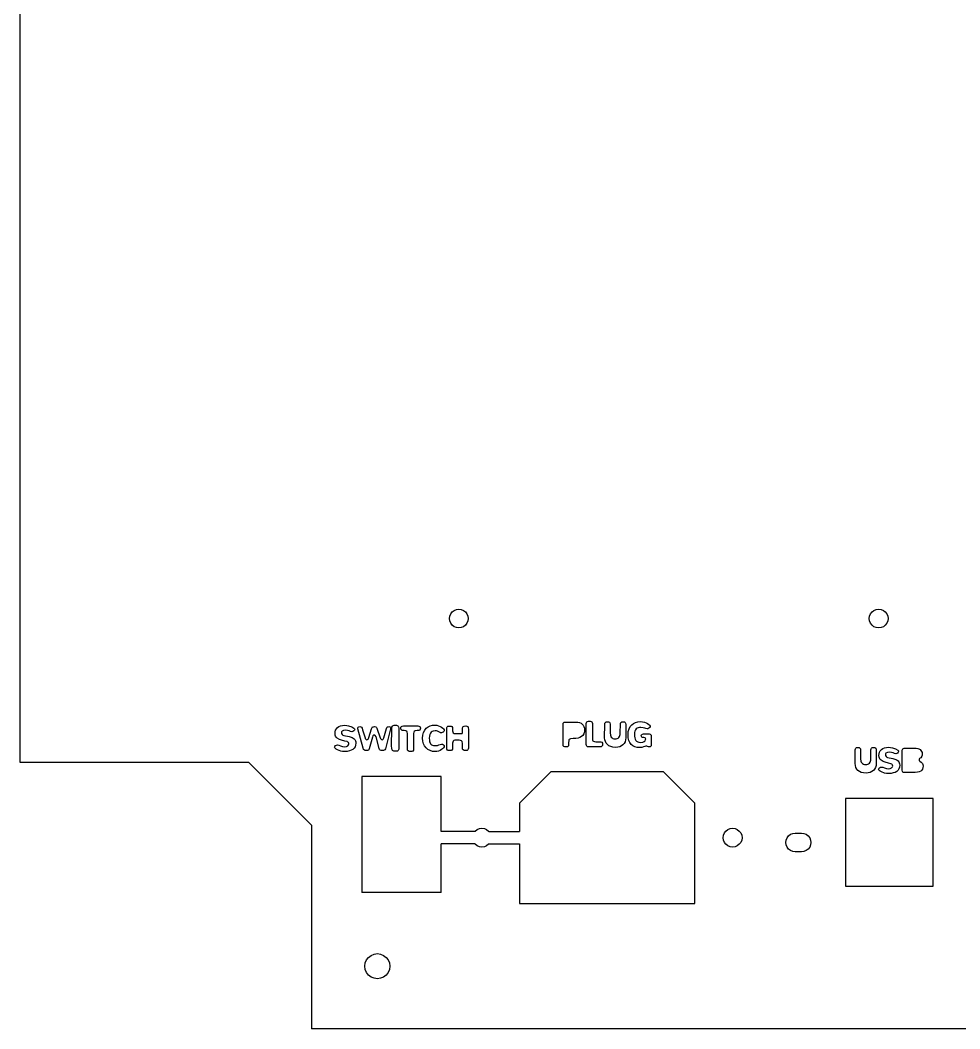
# Model space of a CAD drawing. Header units: metres. Extents: x -207 to 147, y 1162 to 1484.
# Drawn here: x -207.2 to -57.3, y 1162.2 to 1323.2 of the extents above; entities that cross this region are included whole.
import ezdxf

# ---------------------------------------------------------------- set-up
doc = ezdxf.new("R2010")
doc.units = ezdxf.units.M

msp = doc.modelspace()

# ---------------------------------------------------------------- linework, layer by layer
at = {"layer": 'GROUP0'}
for p, q in [((-207.23, 1204.72, 0), (-207.23, 1443.22, 0)), ((-138.68, 1228.1, 0), (-138.53, 1228.46, 0)), ((-138.53, 1228.46, 0), (-138.29, 1228.77, 0)), ((-138.29, 1228.77, 0), (-137.98, 1229.01, 0)), ((-137.98, 1229.01, 0), (-137.62, 1229.16, 0)), ((-137.62, 1229.16, 0), (-137.23, 1229.21, 0)), ((-137.23, 1229.21, 0), (-136.84, 1229.16, 0)), ((-136.84, 1229.16, 0), (-136.48, 1229.01, 0)), ((-136.48, 1229.01, 0), (-136.17, 1228.77, 0)), ((-136.17, 1228.77, 0), (-135.93, 1228.46, 0)), ((-135.93, 1228.46, 0), (-135.78, 1228.1, 0)), ((-71.68, 1228.1, 0), (-71.53, 1228.46, 0)), ((-71.53, 1228.46, 0), (-71.29, 1228.77, 0)), ((-71.29, 1228.77, 0), (-70.98, 1229.01, 0)), ((-70.98, 1229.01, 0), (-70.62, 1229.16, 0)), ((-70.62, 1229.16, 0), (-70.23, 1229.21, 0)), ((-70.23, 1229.21, 0), (-69.84, 1229.16, 0)), ((-69.84, 1229.16, 0), (-69.48, 1229.01, 0)), ((-69.48, 1229.01, 0), (-69.17, 1228.77, 0)), ((-69.17, 1228.77, 0), (-68.93, 1228.46, 0)), ((-68.93, 1228.46, 0), (-68.78, 1228.1, 0)), ((-138.73, 1227.71, 0), (-138.68, 1228.1, 0)), ((-138.68, 1227.32, 0), (-138.73, 1227.71, 0)), ((-138.53, 1226.96, 0), (-138.68, 1227.32, 0)), ((-138.29, 1226.65, 0), (-138.53, 1226.96, 0)), ((-135.93, 1226.96, 0), (-136.17, 1226.65, 0)), ((-135.78, 1227.32, 0), (-135.93, 1226.96, 0)), ((-135.78, 1228.1, 0), (-135.73, 1227.71, 0)), ((-135.73, 1227.71, 0), (-135.78, 1227.32, 0)), ((-71.73, 1227.71, 0), (-71.68, 1228.1, 0)), ((-71.68, 1227.32, 0), (-71.73, 1227.71, 0)), ((-71.53, 1226.96, 0), (-71.68, 1227.32, 0)), ((-71.29, 1226.65, 0), (-71.53, 1226.96, 0)), ((-68.93, 1226.96, 0), (-69.17, 1226.65, 0)), ((-68.78, 1227.32, 0), (-68.93, 1226.96, 0)), ((-68.78, 1228.1, 0), (-68.73, 1227.71, 0)), ((-68.73, 1227.71, 0), (-68.78, 1227.32, 0)), ((-137.98, 1226.41, 0), (-138.29, 1226.65, 0)), ((-137.62, 1226.26, 0), (-137.98, 1226.41, 0)), ((-137.23, 1226.21, 0), (-137.62, 1226.26, 0)), ((-136.84, 1226.26, 0), (-137.23, 1226.21, 0)), ((-136.48, 1226.41, 0), (-136.84, 1226.26, 0)), ((-136.17, 1226.65, 0), (-136.48, 1226.41, 0)), ((-70.98, 1226.41, 0), (-71.29, 1226.65, 0)), ((-70.62, 1226.26, 0), (-70.98, 1226.41, 0)), ((-70.23, 1226.21, 0), (-70.62, 1226.26, 0)), ((-69.84, 1226.26, 0), (-70.23, 1226.21, 0)), ((-69.48, 1226.41, 0), (-69.84, 1226.26, 0)), ((-69.17, 1226.65, 0), (-69.48, 1226.41, 0)), ((-120.58, 1210.87, 0), (-120.56, 1211.01, 0)), ((-120.58, 1207.56, 0), (-120.58, 1210.87, 0)), ((-120.56, 1211.01, 0), (-120.5, 1211.11, 0)), ((-120.5, 1211.11, 0), (-120.41, 1211.16, 0)), ((-120.41, 1211.16, 0), (-120.29, 1211.18, 0)), ((-120.29, 1211.18, 0), (-118.52, 1211.18, 0)), ((-118.52, 1211.18, 0), (-118.23, 1211.16, 0)), ((-118.23, 1211.16, 0), (-117.96, 1211.1, 0)), ((-117.96, 1211.1, 0), (-117.73, 1210.99, 0)), ((-117.73, 1210.99, 0), (-117.54, 1210.85, 0)), ((-117.54, 1210.85, 0), (-117.38, 1210.68, 0)), ((-116.89, 1210.96, 0), (-116.87, 1211.09, 0)), ((-116.89, 1207.63, 0), (-116.89, 1210.96, 0)), ((-116.87, 1211.09, 0), (-116.8, 1211.21, 0)), ((-116.8, 1211.21, 0), (-116.69, 1211.29, 0)), ((-116.69, 1211.29, 0), (-116.56, 1211.31, 0)), ((-116.56, 1211.31, 0), (-116.27, 1211.31, 0)), ((-116.27, 1211.31, 0), (-116.13, 1211.29, 0)), ((-116.13, 1211.29, 0), (-116.01, 1211.22, 0)), ((-116.01, 1211.22, 0), (-115.94, 1211.11, 0)), ((-115.94, 1211.11, 0), (-115.92, 1210.96, 0)), ((-115.92, 1210.96, 0), (-115.92, 1208.59, 0)), ((-113.96, 1208.69, 0), (-113.95, 1210.86, 0)), ((-113.95, 1210.86, 0), (-113.92, 1211.03, 0)), ((-113.92, 1211.03, 0), (-113.85, 1211.14, 0)), ((-113.85, 1211.14, 0), (-113.73, 1211.21, 0)), ((-113.73, 1211.21, 0), (-113.53, 1211.24, 0)), ((-113.53, 1211.24, 0), (-113.34, 1211.22, 0)), ((-113.34, 1211.22, 0), (-113.2, 1211.16, 0)), ((-113.2, 1211.16, 0), (-113.12, 1211.04, 0)), ((-113.12, 1211.04, 0), (-113.09, 1210.86, 0)), ((-113.09, 1210.86, 0), (-113.1, 1209.44, 0)), ((-111.46, 1209.44, 0), (-111.45, 1210.86, 0)), ((-111.45, 1210.86, 0), (-111.43, 1211.03, 0)), ((-111.43, 1211.03, 0), (-111.36, 1211.14, 0)), ((-111.36, 1211.14, 0), (-111.23, 1211.21, 0)), ((-111.23, 1211.21, 0), (-111.01, 1211.24, 0)), ((-111.01, 1211.24, 0), (-110.81, 1211.21, 0)), ((-110.81, 1211.21, 0), (-110.68, 1211.13, 0)), ((-110.68, 1211.13, 0), (-110.62, 1210.99, 0)), ((-110.62, 1210.99, 0), (-110.59, 1210.77, 0)), ((-110.59, 1210.77, 0), (-110.59, 1208.67, 0)), ((-109.89, 1210.46, 0), (-109.64, 1210.75, 0)), ((-109.64, 1210.75, 0), (-109.35, 1210.97, 0)), ((-109.35, 1210.97, 0), (-109.03, 1211.13, 0)), ((-109.03, 1211.13, 0), (-108.68, 1211.22, 0)), ((-108.68, 1211.22, 0), (-108.31, 1211.25, 0)), ((-108.31, 1211.25, 0), (-107.94, 1211.22, 0)), ((-107.94, 1211.22, 0), (-107.61, 1211.15, 0)), ((-107.61, 1211.15, 0), (-107.33, 1211.05, 0)), ((-107.33, 1211.05, 0), (-107.1, 1210.93, 0)), ((-107.1, 1210.93, 0), (-106.92, 1210.8, 0)), ((-106.92, 1210.8, 0), (-106.79, 1210.67, 0)), ((-156.99, 1209.36, 0), (-156.97, 1209.64, 0)), ((-156.97, 1209.12, 0), (-156.99, 1209.36, 0)), ((-156.97, 1209.64, 0), (-156.89, 1209.89, 0)), ((-156.89, 1208.91, 0), (-156.97, 1209.12, 0)), ((-156.89, 1209.89, 0), (-156.76, 1210.12, 0)), ((-156.76, 1210.12, 0), (-156.59, 1210.31, 0)), ((-156.59, 1210.31, 0), (-156.37, 1210.46, 0)), ((-156.37, 1210.46, 0), (-156.09, 1210.57, 0)), ((-156.09, 1210.57, 0), (-155.77, 1210.65, 0)), ((-155.93, 1209.62, 0), (-155.96, 1209.49, 0)), ((-155.96, 1209.49, 0), (-155.93, 1209.35, 0)), ((-155.86, 1209.71, 0), (-155.93, 1209.62, 0)), ((-155.93, 1209.35, 0), (-155.86, 1209.22, 0)), ((-155.65, 1209.83, 0), (-155.86, 1209.71, 0)), ((-155.86, 1209.22, 0), (-155.74, 1209.11, 0)), ((-155.77, 1210.65, 0), (-155.41, 1210.67, 0)), ((-155.74, 1209.11, 0), (-155.6, 1209.05, 0)), ((-155.35, 1209.89, 0), (-155.65, 1209.83, 0)), ((-155.41, 1210.67, 0), (-155.12, 1210.65, 0)), ((-154.98, 1209.85, 0), (-155.35, 1209.89, 0)), ((-155.12, 1210.65, 0), (-154.83, 1210.6, 0)), ((-154.72, 1209.77, 0), (-154.98, 1209.85, 0)), ((-154.83, 1210.6, 0), (-154.33, 1210.44, 0)), ((-154.51, 1209.68, 0), (-154.72, 1209.77, 0)), ((-154.31, 1209.64, 0), (-154.51, 1209.68, 0)), ((-154.33, 1210.44, 0), (-153.98, 1210.22, 0)), ((-154.16, 1209.67, 0), (-154.31, 1209.64, 0)), ((-154.01, 1209.76, 0), (-154.16, 1209.67, 0)), ((-153.89, 1209.88, 0), (-154.01, 1209.76, 0)), ((-153.98, 1210.22, 0), (-153.88, 1210.11, 0)), ((-153.85, 1210, 0), (-153.89, 1209.88, 0)), ((-153.88, 1210.11, 0), (-153.85, 1210, 0)), ((-153.34, 1210.28, 0), (-153.3, 1210.38, 0)), ((-153.33, 1210.13, 0), (-153.34, 1210.28, 0)), ((-152.51, 1207, 0), (-153.33, 1210.13, 0)), ((-153.3, 1210.38, 0), (-153.2, 1210.44, 0)), ((-153.2, 1210.44, 0), (-153.05, 1210.46, 0)), ((-153.05, 1210.46, 0), (-152.86, 1210.44, 0)), ((-152.86, 1210.44, 0), (-152.74, 1210.37, 0)), ((-152.74, 1210.37, 0), (-152.66, 1210.21, 0)), ((-152.66, 1210.21, 0), (-152.59, 1209.94, 0)), ((-152.59, 1209.94, 0), (-152.2, 1208.69, 0)), ((-151.6, 1208.74, 0), (-151.16, 1210.12, 0)), ((-151.16, 1210.12, 0), (-151.08, 1210.31, 0)), ((-151.08, 1210.31, 0), (-150.99, 1210.41, 0)), ((-150.99, 1210.41, 0), (-150.86, 1210.45, 0)), ((-150.79, 1209.12, 0), (-150.87, 1209.08, 0)), ((-150.86, 1210.45, 0), (-150.71, 1210.46, 0)), ((-150.74, 1209.12, 0), (-150.79, 1209.12, 0)), ((-150.64, 1209.1, 0), (-150.74, 1209.12, 0)), ((-150.71, 1210.46, 0), (-150.46, 1210.42, 0)), ((-150.46, 1210.42, 0), (-150.37, 1210.34, 0)), ((-150.37, 1210.34, 0), (-150.3, 1210.2, 0)), ((-150.3, 1210.2, 0), (-149.76, 1208.66, 0)), ((-149.19, 1208.69, 0), (-148.79, 1210.15, 0)), ((-148.12, 1210.08, 0), (-148.95, 1206.92, 0)), ((-148.79, 1210.15, 0), (-148.73, 1210.31, 0)), ((-148.73, 1210.31, 0), (-148.64, 1210.4, 0)), ((-148.64, 1210.4, 0), (-148.53, 1210.44, 0)), ((-148.53, 1210.44, 0), (-148.38, 1210.46, 0)), ((-148.38, 1210.46, 0), (-148.23, 1210.44, 0)), ((-148.23, 1210.44, 0), (-148.13, 1210.37, 0)), ((-148.13, 1210.37, 0), (-148.1, 1210.26, 0)), ((-148.1, 1210.26, 0), (-148.12, 1210.08, 0)), ((-147.95, 1207.36, 0), (-147.94, 1210.16, 0)), ((-147.94, 1210.16, 0), (-147.91, 1210.37, 0)), ((-147.91, 1210.37, 0), (-147.82, 1210.53, 0)), ((-147.82, 1210.53, 0), (-147.69, 1210.63, 0)), ((-147.69, 1210.63, 0), (-147.53, 1210.67, 0)), ((-147.53, 1210.67, 0), (-147.17, 1210.67, 0)), ((-147.17, 1210.67, 0), (-147.05, 1210.65, 0)), ((-147.05, 1210.65, 0), (-146.96, 1210.61, 0)), ((-146.96, 1210.61, 0), (-146.9, 1210.54, 0)), ((-146.9, 1210.54, 0), (-146.86, 1210.45, 0)), ((-146.86, 1210.45, 0), (-146.82, 1210.19, 0)), ((-146.82, 1210.19, 0), (-146.81, 1209.84, 0)), ((-146.81, 1209.84, 0), (-146.81, 1207.14, 0)), ((-146.5, 1210.2, 0), (-146.47, 1210.36, 0)), ((-146.48, 1210.03, 0), (-146.5, 1210.2, 0)), ((-146.4, 1209.92, 0), (-146.48, 1210.03, 0)), ((-146.47, 1210.36, 0), (-146.39, 1210.48, 0)), ((-146.25, 1209.85, 0), (-146.4, 1209.92, 0)), ((-146.39, 1210.48, 0), (-146.26, 1210.55, 0)), ((-146.26, 1210.55, 0), (-146.08, 1210.57, 0)), ((-145.98, 1209.83, 0), (-146.25, 1209.85, 0)), ((-146.08, 1210.57, 0), (-143.8, 1210.57, 0)), ((-145.7, 1209.8, 0), (-145.98, 1209.83, 0)), ((-145.53, 1209.71, 0), (-145.7, 1209.8, 0)), ((-145.45, 1209.57, 0), (-145.53, 1209.71, 0)), ((-145.43, 1209.37, 0), (-145.45, 1209.57, 0)), ((-145.43, 1206.92, 0), (-145.43, 1209.37, 0)), ((-144.42, 1209.55, 0), (-144.44, 1209.36, 0)), ((-144.44, 1209.36, 0), (-144.44, 1206.92, 0)), ((-144.34, 1209.7, 0), (-144.42, 1209.55, 0)), ((-144.18, 1209.8, 0), (-144.34, 1209.7, 0)), ((-143.9, 1209.83, 0), (-144.18, 1209.8, 0)), ((-143.64, 1209.85, 0), (-143.9, 1209.83, 0)), ((-143.8, 1210.57, 0), (-143.61, 1210.55, 0)), ((-143.48, 1209.91, 0), (-143.64, 1209.85, 0)), ((-143.61, 1210.55, 0), (-143.47, 1210.48, 0)), ((-143.39, 1210.03, 0), (-143.48, 1209.91, 0)), ((-143.47, 1210.48, 0), (-143.39, 1210.37, 0)), ((-143.39, 1210.37, 0), (-143.36, 1210.21, 0)), ((-143.36, 1210.21, 0), (-143.39, 1210.03, 0)), ((-142.99, 1209.1, 0), (-142.87, 1209.54, 0)), ((-142.87, 1209.54, 0), (-142.67, 1209.9, 0)), ((-142.67, 1209.9, 0), (-142.42, 1210.2, 0)), ((-142.42, 1210.2, 0), (-142.12, 1210.43, 0)), ((-142.12, 1210.43, 0), (-141.78, 1210.59, 0)), ((-141.87, 1209.2, 0), (-141.93, 1208.93, 0)), ((-141.77, 1209.4, 0), (-141.87, 1209.2, 0)), ((-141.78, 1210.59, 0), (-141.43, 1210.68, 0)), ((-141.66, 1209.56, 0), (-141.77, 1209.4, 0)), ((-141.51, 1209.67, 0), (-141.66, 1209.56, 0)), ((-141.35, 1209.73, 0), (-141.51, 1209.67, 0)), ((-141.43, 1210.68, 0), (-141.07, 1210.71, 0)), ((-141, 1209.78, 0), (-141.35, 1209.73, 0)), ((-141.07, 1210.71, 0), (-140.75, 1210.69, 0)), ((-140.79, 1209.77, 0), (-141, 1209.78, 0)), ((-140.63, 1209.73, 0), (-140.79, 1209.77, 0)), ((-140.75, 1210.69, 0), (-140.46, 1210.61, 0)), ((-140.4, 1209.63, 0), (-140.63, 1209.73, 0)), ((-140.46, 1210.61, 0), (-140.21, 1210.5, 0)), ((-140.23, 1209.52, 0), (-140.4, 1209.63, 0)), ((-140.14, 1209.48, 0), (-140.23, 1209.52, 0)), ((-140.21, 1210.5, 0), (-139.99, 1210.37, 0)), ((-140.02, 1209.47, 0), (-140.14, 1209.48, 0)), ((-139.9, 1209.5, 0), (-140.02, 1209.47, 0)), ((-139.99, 1210.37, 0), (-139.81, 1210.23, 0)), ((-139.74, 1209.57, 0), (-139.9, 1209.5, 0)), ((-139.81, 1210.23, 0), (-139.68, 1210.08, 0)), ((-139.62, 1209.67, 0), (-139.74, 1209.57, 0)), ((-139.68, 1210.08, 0), (-139.59, 1209.93, 0)), ((-139.57, 1209.81, 0), (-139.62, 1209.67, 0)), ((-139.59, 1209.93, 0), (-139.57, 1209.81, 0)), ((-139.15, 1210.16, 0), (-139.14, 1210.33, 0)), ((-139.15, 1207.16, 0), (-139.15, 1210.16, 0)), ((-139.14, 1210.33, 0), (-139.09, 1210.45, 0)), ((-139.09, 1210.45, 0), (-139.01, 1210.53, 0)), ((-139.01, 1210.53, 0), (-138.89, 1210.55, 0)), ((-138.89, 1210.55, 0), (-138.6, 1210.55, 0)), ((-138.6, 1210.55, 0), (-138.46, 1210.53, 0)), ((-138.46, 1210.53, 0), (-138.34, 1210.46, 0)), ((-138.34, 1210.46, 0), (-138.25, 1210.34, 0)), ((-138.25, 1210.34, 0), (-138.22, 1210.17, 0)), ((-138.22, 1210.17, 0), (-138.22, 1209.81, 0)), ((-138.22, 1209.81, 0), (-138.19, 1209.61, 0)), ((-138.19, 1209.61, 0), (-138.12, 1209.47, 0)), ((-138.12, 1209.47, 0), (-137.97, 1209.38, 0)), ((-137.97, 1209.38, 0), (-137.75, 1209.35, 0)), ((-137.75, 1209.35, 0), (-137.16, 1209.35, 0)), ((-137.16, 1209.35, 0), (-136.85, 1209.34, 0)), ((-136.85, 1209.34, 0), (-136.77, 1209.35, 0)), ((-136.77, 1209.35, 0), (-136.71, 1209.38, 0)), ((-136.71, 1209.38, 0), (-136.67, 1209.54, 0)), ((-136.67, 1209.95, 0), (-136.64, 1210.27, 0)), ((-136.67, 1209.54, 0), (-136.67, 1209.95, 0)), ((-136.64, 1210.27, 0), (-136.54, 1210.46, 0)), ((-136.54, 1210.46, 0), (-136.37, 1210.54, 0)), ((-136.37, 1210.54, 0), (-136.12, 1210.57, 0)), ((-136.12, 1210.57, 0), (-135.93, 1210.55, 0)), ((-135.93, 1210.55, 0), (-135.8, 1210.47, 0)), ((-135.8, 1210.47, 0), (-135.73, 1210.31, 0)), ((-135.73, 1210.31, 0), (-135.71, 1210.01, 0)), ((-135.71, 1210.01, 0), (-135.71, 1207.02, 0)), ((-117.29, 1209.31, 0), (-117.44, 1209.06, 0)), ((-117.38, 1210.68, 0), (-117.27, 1210.47, 0)), ((-117.2, 1209.61, 0), (-117.29, 1209.31, 0)), ((-117.27, 1210.47, 0), (-117.19, 1210.23, 0)), ((-117.17, 1209.98, 0), (-117.2, 1209.61, 0)), ((-117.19, 1210.23, 0), (-117.17, 1209.98, 0)), ((-113.1, 1209.44, 0), (-113.05, 1209.07, 0)), ((-111.52, 1209.03, 0), (-111.48, 1209.22, 0)), ((-111.48, 1209.22, 0), (-111.46, 1209.44, 0)), ((-110.23, 1209.17, 0), (-110.19, 1209.68, 0)), ((-110.2, 1208.68, 0), (-110.23, 1209.17, 0)), ((-110.19, 1209.68, 0), (-110.07, 1210.11, 0)), ((-110.07, 1210.11, 0), (-109.89, 1210.46, 0)), ((-109.19, 1209.5, 0), (-109.21, 1209.23, 0)), ((-109.21, 1209.23, 0), (-109.2, 1208.91, 0)), ((-109.14, 1209.74, 0), (-109.19, 1209.5, 0)), ((-109.05, 1209.93, 0), (-109.14, 1209.74, 0)), ((-108.93, 1210.08, 0), (-109.05, 1209.93, 0)), ((-108.79, 1210.19, 0), (-108.93, 1210.08, 0)), ((-108.61, 1210.27, 0), (-108.79, 1210.19, 0)), ((-108.42, 1210.31, 0), (-108.61, 1210.27, 0)), ((-108.21, 1210.33, 0), (-108.42, 1210.31, 0)), ((-107.81, 1210.29, 0), (-108.21, 1210.33, 0)), ((-108.11, 1209, 0), (-108.09, 1209.13, 0)), ((-108.09, 1209.13, 0), (-108.02, 1209.22, 0)), ((-108.02, 1209.22, 0), (-107.9, 1209.27, 0)), ((-107.9, 1209.27, 0), (-107.74, 1209.29, 0)), ((-107.55, 1210.22, 0), (-107.81, 1210.29, 0)), ((-107.74, 1209.29, 0), (-106.86, 1209.29, 0)), ((-107.38, 1210.14, 0), (-107.55, 1210.22, 0)), ((-107.2, 1210.11, 0), (-107.38, 1210.14, 0)), ((-107.06, 1210.13, 0), (-107.2, 1210.11, 0)), ((-106.89, 1210.21, 0), (-107.06, 1210.13, 0)), ((-106.74, 1210.32, 0), (-106.89, 1210.21, 0)), ((-106.86, 1209.29, 0), (-106.72, 1209.27, 0)), ((-106.79, 1210.67, 0), (-106.71, 1210.55, 0)), ((-106.7, 1210.39, 0), (-106.74, 1210.32, 0)), ((-106.72, 1209.27, 0), (-106.62, 1209.2, 0)), ((-106.71, 1210.55, 0), (-106.68, 1210.46, 0)), ((-106.68, 1210.46, 0), (-106.7, 1210.39, 0)), ((-106.62, 1209.2, 0), (-106.56, 1209.08, 0)), ((-156.76, 1208.74, 0), (-156.89, 1208.91, 0)), ((-156.62, 1208.6, 0), (-156.76, 1208.74, 0)), ((-156.74, 1207.5, 0), (-156.58, 1207.53, 0)), ((-156.29, 1208.39, 0), (-156.62, 1208.6, 0)), ((-156.58, 1207.53, 0), (-156.37, 1207.49, 0)), ((-155.98, 1208.27, 0), (-156.29, 1208.39, 0)), ((-155.43, 1208.15, 0), (-155.98, 1208.27, 0)), ((-155.6, 1209.05, 0), (-154.74, 1208.88, 0)), ((-155.06, 1208.06, 0), (-155.43, 1208.15, 0)), ((-154.94, 1207.99, 0), (-155.06, 1208.06, 0)), ((-154.97, 1207.4, 0), (-154.84, 1207.53, 0)), ((-154.85, 1207.91, 0), (-154.94, 1207.99, 0)), ((-154.8, 1207.8, 0), (-154.85, 1207.91, 0)), ((-154.84, 1207.53, 0), (-154.79, 1207.65, 0)), ((-154.79, 1207.65, 0), (-154.8, 1207.8, 0)), ((-154.74, 1208.88, 0), (-154.27, 1208.73, 0)), ((-154.27, 1208.73, 0), (-154.09, 1208.63, 0)), ((-154.09, 1208.63, 0), (-153.94, 1208.51, 0)), ((-153.94, 1208.51, 0), (-153.82, 1208.38, 0)), ((-153.82, 1208.38, 0), (-153.74, 1208.21, 0)), ((-153.7, 1207.51, 0), (-153.79, 1207.25, 0)), ((-153.74, 1208.21, 0), (-153.69, 1208.03, 0)), ((-153.67, 1207.82, 0), (-153.7, 1207.51, 0)), ((-153.69, 1208.03, 0), (-153.67, 1207.82, 0)), ((-152.2, 1208.69, 0), (-152.16, 1208.55, 0)), ((-152.16, 1208.55, 0), (-152.09, 1208.45, 0)), ((-152.09, 1208.45, 0), (-152.02, 1208.39, 0)), ((-152.02, 1208.39, 0), (-151.93, 1208.37, 0)), ((-151.93, 1208.37, 0), (-151.81, 1208.38, 0)), ((-151.81, 1208.38, 0), (-151.72, 1208.43, 0)), ((-151.72, 1208.43, 0), (-151.66, 1208.54, 0)), ((-151.66, 1208.54, 0), (-151.6, 1208.74, 0)), ((-151.03, 1208.8, 0), (-151.53, 1206.91, 0)), ((-150.96, 1208.98, 0), (-151.03, 1208.8, 0)), ((-150.87, 1209.08, 0), (-150.96, 1208.98, 0)), ((-150.56, 1209.04, 0), (-150.64, 1209.1, 0)), ((-150.44, 1208.81, 0), (-150.56, 1209.04, 0)), ((-149.95, 1206.94, 0), (-150.44, 1208.81, 0)), ((-149.76, 1208.66, 0), (-149.72, 1208.54, 0)), ((-149.72, 1208.54, 0), (-149.65, 1208.45, 0)), ((-149.65, 1208.45, 0), (-149.56, 1208.39, 0)), ((-149.56, 1208.39, 0), (-149.47, 1208.37, 0)), ((-149.47, 1208.37, 0), (-149.38, 1208.39, 0)), ((-149.38, 1208.39, 0), (-149.3, 1208.45, 0)), ((-149.3, 1208.45, 0), (-149.23, 1208.55, 0)), ((-149.23, 1208.55, 0), (-149.19, 1208.69, 0)), ((-143.04, 1208.59, 0), (-142.99, 1209.1, 0)), ((-143, 1208.14, 0), (-143.04, 1208.59, 0)), ((-142.89, 1207.73, 0), (-143, 1208.14, 0)), ((-142.71, 1207.37, 0), (-142.89, 1207.73, 0)), ((-141.93, 1208.93, 0), (-141.95, 1208.59, 0)), ((-141.95, 1208.59, 0), (-141.93, 1208.3, 0)), ((-141.93, 1208.3, 0), (-141.89, 1208.05, 0)), ((-141.89, 1208.05, 0), (-141.82, 1207.85, 0)), ((-141.82, 1207.85, 0), (-141.73, 1207.69, 0)), ((-141.73, 1207.69, 0), (-141.6, 1207.57, 0)), ((-141.6, 1207.57, 0), (-141.44, 1207.49, 0)), ((-140.66, 1207.46, 0), (-140.41, 1207.54, 0)), ((-140.41, 1207.54, 0), (-140.21, 1207.63, 0)), ((-140.21, 1207.63, 0), (-140.02, 1207.66, 0)), ((-140.02, 1207.66, 0), (-139.85, 1207.64, 0)), ((-139.85, 1207.64, 0), (-139.7, 1207.57, 0)), ((-139.7, 1207.57, 0), (-139.59, 1207.46, 0)), ((-138.2, 1208, 0), (-138.22, 1207.83, 0)), ((-138.22, 1207.83, 0), (-138.22, 1207.02, 0)), ((-138.14, 1208.15, 0), (-138.2, 1208, 0)), ((-138.04, 1208.24, 0), (-138.14, 1208.15, 0)), ((-137.87, 1208.27, 0), (-138.04, 1208.24, 0)), ((-137.18, 1208.27, 0), (-137.87, 1208.27, 0)), ((-136.98, 1208.26, 0), (-137.18, 1208.27, 0)), ((-136.81, 1208.21, 0), (-136.98, 1208.26, 0)), ((-136.7, 1208.06, 0), (-136.81, 1208.21, 0)), ((-136.66, 1207.79, 0), (-136.7, 1208.06, 0)), ((-136.66, 1207.04, 0), (-136.66, 1207.79, 0)), ((-120.56, 1207.4, 0), (-120.58, 1207.56, 0)), ((-119.71, 1207.51, 0), (-119.73, 1207.41, 0)), ((-119.7, 1208.21, 0), (-119.71, 1207.9, 0)), ((-119.71, 1207.9, 0), (-119.71, 1207.51, 0)), ((-119.67, 1208.33, 0), (-119.7, 1208.21, 0)), ((-119.61, 1208.42, 0), (-119.67, 1208.33, 0)), ((-119.52, 1208.48, 0), (-119.61, 1208.42, 0)), ((-119.39, 1208.53, 0), (-119.52, 1208.48, 0)), ((-118.96, 1208.56, 0), (-119.39, 1208.53, 0)), ((-118.57, 1208.58, 0), (-118.96, 1208.56, 0)), ((-118.21, 1208.63, 0), (-118.57, 1208.58, 0)), ((-117.9, 1208.73, 0), (-118.21, 1208.63, 0)), ((-117.65, 1208.87, 0), (-117.9, 1208.73, 0)), ((-117.44, 1209.06, 0), (-117.65, 1208.87, 0)), ((-116.87, 1207.45, 0), (-116.89, 1207.63, 0)), ((-115.92, 1208.59, 0), (-115.88, 1208.28, 0)), ((-115.88, 1208.28, 0), (-115.83, 1208.19, 0)), ((-115.83, 1208.19, 0), (-115.73, 1208.12, 0)), ((-115.73, 1208.12, 0), (-115.58, 1208.07, 0)), ((-115.58, 1208.07, 0), (-115.39, 1208.05, 0)), ((-115.39, 1208.05, 0), (-114.78, 1208.03, 0)), ((-114.78, 1208.03, 0), (-114.57, 1208.01, 0)), ((-114.57, 1208.01, 0), (-114.41, 1207.96, 0)), ((-114.41, 1207.96, 0), (-114.32, 1207.84, 0)), ((-114.32, 1207.84, 0), (-114.29, 1207.62, 0)), ((-114.29, 1207.62, 0), (-114.31, 1207.44, 0)), ((-113.93, 1208.36, 0), (-113.96, 1208.69, 0)), ((-113.85, 1208.06, 0), (-113.93, 1208.36, 0)), ((-113.71, 1207.8, 0), (-113.85, 1208.06, 0)), ((-113.52, 1207.58, 0), (-113.71, 1207.8, 0)), ((-113.27, 1207.39, 0), (-113.52, 1207.58, 0)), ((-113.05, 1209.07, 0), (-112.99, 1208.91, 0)), ((-112.99, 1208.91, 0), (-112.9, 1208.77, 0)), ((-112.9, 1208.77, 0), (-112.78, 1208.66, 0)), ((-112.78, 1208.66, 0), (-112.65, 1208.57, 0)), ((-112.65, 1208.57, 0), (-112.48, 1208.52, 0)), ((-112.48, 1208.52, 0), (-112.29, 1208.5, 0)), ((-112.29, 1208.5, 0), (-112.12, 1208.51, 0)), ((-112.12, 1208.51, 0), (-111.96, 1208.56, 0)), ((-111.96, 1208.56, 0), (-111.82, 1208.63, 0)), ((-111.82, 1208.63, 0), (-111.69, 1208.74, 0)), ((-111.69, 1208.74, 0), (-111.59, 1208.87, 0)), ((-111.59, 1208.87, 0), (-111.52, 1209.03, 0)), ((-111.05, 1207.56, 0), (-111.28, 1207.38, 0)), ((-110.86, 1207.78, 0), (-111.05, 1207.56, 0)), ((-110.71, 1208.04, 0), (-110.86, 1207.78, 0)), ((-110.62, 1208.34, 0), (-110.71, 1208.04, 0)), ((-110.59, 1208.67, 0), (-110.62, 1208.34, 0)), ((-110.1, 1208.26, 0), (-110.2, 1208.68, 0)), ((-109.94, 1207.9, 0), (-110.1, 1208.26, 0)), ((-109.72, 1207.61, 0), (-109.94, 1207.9, 0)), ((-109.45, 1207.38, 0), (-109.72, 1207.61, 0)), ((-109.2, 1208.91, 0), (-109.16, 1208.65, 0)), ((-109.16, 1208.65, 0), (-109.09, 1208.43, 0)), ((-109.09, 1208.43, 0), (-108.99, 1208.25, 0)), ((-108.99, 1208.25, 0), (-108.86, 1208.12, 0)), ((-108.86, 1208.12, 0), (-108.69, 1208.02, 0)), ((-108.69, 1208.02, 0), (-108.48, 1207.97, 0)), ((-108.48, 1207.97, 0), (-108.23, 1207.95, 0)), ((-108.23, 1207.95, 0), (-107.89, 1207.97, 0)), ((-108.09, 1208.88, 0), (-108.11, 1209, 0)), ((-108.03, 1208.79, 0), (-108.09, 1208.88, 0)), ((-107.91, 1208.74, 0), (-108.03, 1208.79, 0)), ((-107.71, 1208.7, 0), (-107.91, 1208.74, 0)), ((-107.89, 1207.97, 0), (-107.63, 1208.06, 0)), ((-107.51, 1208.66, 0), (-107.71, 1208.7, 0)), ((-107.63, 1208.06, 0), (-107.47, 1208.19, 0)), ((-107.43, 1208.58, 0), (-107.51, 1208.66, 0)), ((-107.47, 1208.19, 0), (-107.42, 1208.39, 0)), ((-107.41, 1208.48, 0), (-107.43, 1208.58, 0)), ((-107.42, 1208.39, 0), (-107.41, 1208.48, 0)), ((-106.56, 1209.08, 0), (-106.54, 1208.92, 0)), ((-106.54, 1207.52, 0), (-106.56, 1207.39, 0)), ((-106.54, 1208.92, 0), (-106.54, 1207.52, 0)), ((-157.05, 1207.18, 0), (-157.01, 1207.3, 0)), ((-157.02, 1207.08, 0), (-157.05, 1207.18, 0)), ((-156.93, 1206.97, 0), (-157.02, 1207.08, 0)), ((-157.01, 1207.3, 0), (-156.89, 1207.42, 0)), ((-156.78, 1206.85, 0), (-156.93, 1206.97, 0)), ((-156.89, 1207.42, 0), (-156.74, 1207.5, 0)), ((-156.58, 1206.74, 0), (-156.78, 1206.85, 0)), ((-156.08, 1206.56, 0), (-156.58, 1206.74, 0)), ((-156.37, 1207.49, 0), (-156.11, 1207.39, 0)), ((-156.11, 1207.39, 0), (-155.8, 1207.3, 0)), ((-155.78, 1206.5, 0), (-156.08, 1206.56, 0)), ((-155.8, 1207.3, 0), (-155.45, 1207.25, 0)), ((-155.46, 1206.49, 0), (-155.78, 1206.5, 0)), ((-155.06, 1206.51, 0), (-155.46, 1206.49, 0)), ((-155.45, 1207.25, 0), (-155.18, 1207.3, 0)), ((-155.18, 1207.3, 0), (-154.97, 1207.4, 0)), ((-154.7, 1206.57, 0), (-155.06, 1206.51, 0)), ((-154.4, 1206.68, 0), (-154.7, 1206.57, 0)), ((-154.14, 1206.83, 0), (-154.4, 1206.68, 0)), ((-153.94, 1207.02, 0), (-154.14, 1206.83, 0)), ((-153.79, 1207.25, 0), (-153.94, 1207.02, 0)), ((-152.42, 1206.79, 0), (-152.51, 1207, 0)), ((-152.31, 1206.68, 0), (-152.42, 1206.79, 0)), ((-152.17, 1206.63, 0), (-152.31, 1206.68, 0)), ((-152, 1206.63, 0), (-152.17, 1206.63, 0)), ((-151.81, 1206.64, 0), (-152, 1206.63, 0)), ((-151.67, 1206.68, 0), (-151.81, 1206.64, 0)), ((-151.59, 1206.77, 0), (-151.67, 1206.68, 0)), ((-151.53, 1206.91, 0), (-151.59, 1206.77, 0)), ((-149.88, 1206.78, 0), (-149.95, 1206.94, 0)), ((-149.79, 1206.69, 0), (-149.88, 1206.78, 0)), ((-149.65, 1206.64, 0), (-149.79, 1206.69, 0)), ((-149.45, 1206.63, 0), (-149.65, 1206.64, 0)), ((-149.27, 1206.64, 0), (-149.45, 1206.63, 0)), ((-149.13, 1206.68, 0), (-149.27, 1206.64, 0)), ((-149.02, 1206.76, 0), (-149.13, 1206.68, 0)), ((-148.95, 1206.92, 0), (-149.02, 1206.76, 0)), ((-147.93, 1207, 0), (-147.95, 1207.36, 0)), ((-147.86, 1206.74, 0), (-147.93, 1207, 0)), ((-147.8, 1206.65, 0), (-147.86, 1206.74, 0)), ((-147.72, 1206.58, 0), (-147.8, 1206.65, 0)), ((-147.61, 1206.54, 0), (-147.72, 1206.58, 0)), ((-147.47, 1206.53, 0), (-147.61, 1206.54, 0)), ((-147.2, 1206.53, 0), (-147.47, 1206.53, 0)), ((-147, 1206.56, 0), (-147.2, 1206.53, 0)), ((-146.89, 1206.67, 0), (-147, 1206.56, 0)), ((-146.83, 1206.86, 0), (-146.89, 1206.67, 0)), ((-146.81, 1207.14, 0), (-146.83, 1206.86, 0)), ((-145.4, 1206.71, 0), (-145.43, 1206.92, 0)), ((-145.3, 1206.57, 0), (-145.4, 1206.71, 0)), ((-145.15, 1206.5, 0), (-145.3, 1206.57, 0)), ((-144.94, 1206.48, 0), (-145.15, 1206.5, 0)), ((-144.72, 1206.5, 0), (-144.94, 1206.48, 0)), ((-144.57, 1206.56, 0), (-144.72, 1206.5, 0)), ((-144.48, 1206.7, 0), (-144.57, 1206.56, 0)), ((-144.44, 1206.92, 0), (-144.48, 1206.7, 0)), ((-142.47, 1207.06, 0), (-142.71, 1207.37, 0)), ((-142.18, 1206.81, 0), (-142.47, 1207.06, 0)), ((-141.83, 1206.62, 0), (-142.18, 1206.81, 0)), ((-141.44, 1206.51, 0), (-141.83, 1206.62, 0)), ((-141.44, 1207.49, 0), (-141.25, 1207.44, 0)), ((-141.01, 1206.47, 0), (-141.44, 1206.51, 0)), ((-141.25, 1207.44, 0), (-141.02, 1207.42, 0)), ((-141.02, 1207.42, 0), (-140.66, 1207.46, 0)), ((-140.74, 1206.49, 0), (-141.01, 1206.47, 0)), ((-140.47, 1206.56, 0), (-140.74, 1206.49, 0)), ((-140.23, 1206.65, 0), (-140.47, 1206.56, 0)), ((-140.01, 1206.78, 0), (-140.23, 1206.65, 0)), ((-139.82, 1206.91, 0), (-140.01, 1206.78, 0)), ((-139.68, 1207.06, 0), (-139.82, 1206.91, 0)), ((-139.59, 1207.21, 0), (-139.68, 1207.06, 0)), ((-139.59, 1207.46, 0), (-139.55, 1207.34, 0)), ((-139.55, 1207.34, 0), (-139.59, 1207.21, 0)), ((-139.13, 1206.87, 0), (-139.15, 1207.16, 0)), ((-139.06, 1206.71, 0), (-139.13, 1206.87, 0)), ((-138.91, 1206.64, 0), (-139.06, 1206.71, 0)), ((-138.62, 1206.63, 0), (-138.91, 1206.64, 0)), ((-138.48, 1206.65, 0), (-138.62, 1206.63, 0)), ((-138.34, 1206.72, 0), (-138.48, 1206.65, 0)), ((-138.25, 1206.85, 0), (-138.34, 1206.72, 0)), ((-138.22, 1207.02, 0), (-138.25, 1206.85, 0)), ((-136.63, 1206.86, 0), (-136.66, 1207.04, 0)), ((-136.53, 1206.73, 0), (-136.63, 1206.86, 0)), ((-136.4, 1206.65, 0), (-136.53, 1206.73, 0)), ((-136.26, 1206.63, 0), (-136.4, 1206.65, 0)), ((-136.02, 1206.63, 0), (-136.26, 1206.63, 0)), ((-135.88, 1206.65, 0), (-136.02, 1206.63, 0)), ((-135.79, 1206.73, 0), (-135.88, 1206.65, 0)), ((-135.73, 1206.85, 0), (-135.79, 1206.73, 0)), ((-135.71, 1207.02, 0), (-135.73, 1206.85, 0)), ((-120.47, 1207.29, 0), (-120.56, 1207.4, 0)), ((-120.32, 1207.23, 0), (-120.47, 1207.29, 0)), ((-120.07, 1207.21, 0), (-120.32, 1207.23, 0)), ((-119.9, 1207.24, 0), (-120.07, 1207.21, 0)), ((-119.79, 1207.32, 0), (-119.9, 1207.24, 0)), ((-119.73, 1207.41, 0), (-119.79, 1207.32, 0)), ((-116.8, 1207.32, 0), (-116.87, 1207.45, 0)), ((-116.69, 1207.25, 0), (-116.8, 1207.32, 0)), ((-116.54, 1207.22, 0), (-116.69, 1207.25, 0)), ((-114.7, 1207.22, 0), (-116.54, 1207.22, 0)), ((-114.52, 1207.25, 0), (-114.7, 1207.22, 0)), ((-114.39, 1207.32, 0), (-114.52, 1207.25, 0)), ((-114.31, 1207.44, 0), (-114.39, 1207.32, 0)), ((-112.98, 1207.26, 0), (-113.27, 1207.39, 0)), ((-112.63, 1207.17, 0), (-112.98, 1207.26, 0)), ((-112.22, 1207.14, 0), (-112.63, 1207.17, 0)), ((-111.88, 1207.17, 0), (-112.22, 1207.14, 0)), ((-111.56, 1207.25, 0), (-111.88, 1207.17, 0)), ((-111.28, 1207.38, 0), (-111.56, 1207.25, 0)), ((-109.14, 1207.22, 0), (-109.45, 1207.38, 0)), ((-108.78, 1207.13, 0), (-109.14, 1207.22, 0)), ((-108.38, 1207.1, 0), (-108.78, 1207.13, 0)), ((-108.04, 1207.14, 0), (-108.38, 1207.1, 0)), ((-107.78, 1207.23, 0), (-108.04, 1207.14, 0)), ((-107.57, 1207.31, 0), (-107.78, 1207.23, 0)), ((-107.37, 1207.35, 0), (-107.57, 1207.31, 0)), ((-107.25, 1207.33, 0), (-107.37, 1207.35, 0)), ((-107.13, 1207.28, 0), (-107.25, 1207.33, 0)), ((-106.99, 1207.23, 0), (-107.13, 1207.28, 0)), ((-106.82, 1207.21, 0), (-106.99, 1207.23, 0)), ((-106.71, 1207.23, 0), (-106.82, 1207.21, 0)), ((-106.62, 1207.29, 0), (-106.71, 1207.23, 0)), ((-106.56, 1207.39, 0), (-106.62, 1207.29, 0)), ((-73.98, 1204.58, 0), (-73.97, 1206.75, 0)), ((-73.97, 1206.75, 0), (-73.94, 1206.92, 0)), ((-73.94, 1206.92, 0), (-73.88, 1207.03, 0)), ((-73.88, 1207.03, 0), (-73.75, 1207.1, 0)), ((-73.75, 1207.1, 0), (-73.56, 1207.13, 0)), ((-73.56, 1207.13, 0), (-73.36, 1207.11, 0)), ((-73.36, 1207.11, 0), (-73.22, 1207.04, 0)), ((-73.22, 1207.04, 0), (-73.14, 1206.93, 0)), ((-73.14, 1206.93, 0), (-73.11, 1206.75, 0)), ((-73.11, 1206.75, 0), (-73.12, 1205.33, 0)), ((-71.48, 1205.33, 0), (-71.47, 1206.75, 0)), ((-71.47, 1206.75, 0), (-71.45, 1206.92, 0)), ((-71.45, 1206.92, 0), (-71.38, 1207.03, 0)), ((-71.38, 1207.03, 0), (-71.25, 1207.1, 0)), ((-71.25, 1207.1, 0), (-71.04, 1207.13, 0)), ((-71.04, 1207.13, 0), (-70.83, 1207.1, 0)), ((-70.83, 1207.1, 0), (-70.71, 1207.02, 0)), ((-70.71, 1207.02, 0), (-70.64, 1206.88, 0)), ((-70.64, 1206.88, 0), (-70.61, 1206.66, 0)), ((-70.61, 1206.66, 0), (-70.61, 1204.56, 0)), ((-70.2, 1205.84, 0), (-70.17, 1206.12, 0)), ((-70.17, 1206.12, 0), (-70.1, 1206.37, 0)), ((-70.1, 1206.37, 0), (-69.97, 1206.6, 0)), ((-69.97, 1206.6, 0), (-69.79, 1206.79, 0)), ((-69.79, 1206.79, 0), (-69.57, 1206.94, 0)), ((-69.57, 1206.94, 0), (-69.3, 1207.06, 0)), ((-69.3, 1207.06, 0), (-68.98, 1207.13, 0)), ((-69.14, 1206.1, 0), (-69.16, 1205.98, 0)), ((-69.16, 1205.98, 0), (-69.13, 1205.83, 0)), ((-69.07, 1206.2, 0), (-69.14, 1206.1, 0)), ((-68.85, 1206.32, 0), (-69.07, 1206.2, 0)), ((-68.98, 1207.13, 0), (-68.61, 1207.16, 0)), ((-68.55, 1206.38, 0), (-68.85, 1206.32, 0)), ((-68.61, 1207.16, 0), (-68.32, 1207.14, 0)), ((-68.19, 1206.34, 0), (-68.55, 1206.38, 0)), ((-68.32, 1207.14, 0), (-68.03, 1207.09, 0)), ((-67.93, 1206.25, 0), (-68.19, 1206.34, 0)), ((-68.03, 1207.09, 0), (-67.54, 1206.92, 0)), ((-67.72, 1206.16, 0), (-67.93, 1206.25, 0)), ((-67.51, 1206.13, 0), (-67.72, 1206.16, 0)), ((-67.54, 1206.92, 0), (-67.19, 1206.71, 0)), ((-67.36, 1206.16, 0), (-67.51, 1206.13, 0)), ((-67.21, 1206.24, 0), (-67.36, 1206.16, 0)), ((-67.1, 1206.36, 0), (-67.21, 1206.24, 0)), ((-67.19, 1206.71, 0), (-67.09, 1206.59, 0)), ((-67.05, 1206.49, 0), (-67.1, 1206.36, 0)), ((-67.09, 1206.59, 0), (-67.05, 1206.49, 0)), ((-66.47, 1206.68, 0), (-66.45, 1206.82, 0)), ((-66.47, 1203.5, 0), (-66.47, 1206.68, 0)), ((-66.45, 1206.82, 0), (-66.39, 1206.93, 0)), ((-66.39, 1206.93, 0), (-66.29, 1206.99, 0)), ((-66.29, 1206.99, 0), (-66.16, 1207.02, 0)), ((-66.16, 1207.02, 0), (-64.56, 1207.02, 0)), ((-64.56, 1207.02, 0), (-64.27, 1207, 0)), ((-64.27, 1207, 0), (-64.01, 1206.96, 0)), ((-64.01, 1206.96, 0), (-63.8, 1206.89, 0)), ((-63.8, 1206.89, 0), (-63.62, 1206.79, 0)), ((-63.62, 1206.79, 0), (-63.48, 1206.66, 0)), ((-63.48, 1206.66, 0), (-63.38, 1206.5, 0)), ((-63.38, 1206.5, 0), (-63.31, 1206.32, 0)), ((-63.31, 1206.32, 0), (-63.29, 1206.1, 0)), ((-63.29, 1206.1, 0), (-63.31, 1205.89, 0)), ((-170.73, 1204.72, 0), (-207.23, 1204.72, 0)), ((-170.73, 1204.72, 0), (-160.73, 1194.72, 0)), ((-73.95, 1204.25, 0), (-73.98, 1204.58, 0)), ((-73.12, 1205.33, 0), (-73.07, 1204.96, 0)), ((-73.07, 1204.96, 0), (-73.01, 1204.8, 0)), ((-73.01, 1204.8, 0), (-72.92, 1204.66, 0)), ((-72.92, 1204.66, 0), (-72.81, 1204.55, 0)), ((-72.81, 1204.55, 0), (-72.67, 1204.46, 0)), ((-72.67, 1204.46, 0), (-72.51, 1204.41, 0)), ((-72.51, 1204.41, 0), (-72.31, 1204.39, 0)), ((-72.31, 1204.39, 0), (-72.14, 1204.4, 0)), ((-72.14, 1204.4, 0), (-71.98, 1204.45, 0)), ((-71.98, 1204.45, 0), (-71.84, 1204.52, 0)), ((-71.84, 1204.52, 0), (-71.72, 1204.63, 0)), ((-71.72, 1204.63, 0), (-71.61, 1204.76, 0)), ((-71.61, 1204.76, 0), (-71.54, 1204.92, 0)), ((-71.54, 1204.92, 0), (-71.5, 1205.11, 0)), ((-71.5, 1205.11, 0), (-71.48, 1205.33, 0)), ((-70.61, 1204.56, 0), (-70.64, 1204.23, 0)), ((-70.17, 1205.6, 0), (-70.2, 1205.84, 0)), ((-70.09, 1205.4, 0), (-70.17, 1205.6, 0)), ((-69.97, 1205.23, 0), (-70.09, 1205.4, 0)), ((-69.83, 1205.08, 0), (-69.97, 1205.23, 0)), ((-69.5, 1204.87, 0), (-69.83, 1205.08, 0)), ((-69.19, 1204.76, 0), (-69.5, 1204.87, 0)), ((-68.64, 1204.64, 0), (-69.19, 1204.76, 0)), ((-69.13, 1205.83, 0), (-69.06, 1205.7, 0)), ((-69.06, 1205.7, 0), (-68.95, 1205.6, 0)), ((-68.95, 1205.6, 0), (-68.8, 1205.54, 0)), ((-68.8, 1205.54, 0), (-67.95, 1205.36, 0)), ((-68.27, 1204.54, 0), (-68.64, 1204.64, 0)), ((-68.14, 1204.48, 0), (-68.27, 1204.54, 0)), ((-68.06, 1204.4, 0), (-68.14, 1204.48, 0)), ((-68.01, 1204.29, 0), (-68.06, 1204.4, 0)), ((-67.99, 1204.13, 0), (-68.01, 1204.29, 0)), ((-67.95, 1205.36, 0), (-67.48, 1205.21, 0)), ((-67.48, 1205.21, 0), (-67.29, 1205.11, 0)), ((-67.29, 1205.11, 0), (-67.14, 1205, 0)), ((-67.14, 1205, 0), (-67.03, 1204.86, 0)), ((-67.03, 1204.86, 0), (-66.94, 1204.7, 0)), ((-66.94, 1204.7, 0), (-66.9, 1204.52, 0)), ((-66.88, 1204.31, 0), (-66.91, 1204, 0)), ((-66.9, 1204.52, 0), (-66.88, 1204.31, 0)), ((-63.76, 1205.27, 0), (-63.78, 1205.17, 0)), ((-63.78, 1205.17, 0), (-63.75, 1205.06, 0)), ((-63.7, 1205.35, 0), (-63.76, 1205.27, 0)), ((-63.75, 1205.06, 0), (-63.68, 1204.97, 0)), ((-63.53, 1205.5, 0), (-63.7, 1205.35, 0)), ((-63.68, 1204.97, 0), (-63.46, 1204.81, 0)), ((-63.37, 1205.73, 0), (-63.53, 1205.5, 0)), ((-63.46, 1204.81, 0), (-63.24, 1204.58, 0)), ((-63.31, 1205.89, 0), (-63.37, 1205.73, 0)), ((-63.24, 1204.58, 0), (-63.17, 1204.4, 0)), ((-63.17, 1204.4, 0), (-63.14, 1204.17, 0)), ((-122.57, 1203.22, 0), (-127.57, 1198.22, 0)), ((-104.57, 1203.22, 0), (-122.57, 1203.22, 0)), ((-99.57, 1198.22, 0), (-104.57, 1203.22, 0)), ((-73.87, 1203.95, 0), (-73.95, 1204.25, 0)), ((-73.73, 1203.69, 0), (-73.87, 1203.95, 0)), ((-73.54, 1203.46, 0), (-73.73, 1203.69, 0)), ((-73.3, 1203.28, 0), (-73.54, 1203.46, 0)), ((-73, 1203.15, 0), (-73.3, 1203.28, 0)), ((-72.65, 1203.06, 0), (-73, 1203.15, 0)), ((-72.24, 1203.03, 0), (-72.65, 1203.06, 0)), ((-71.9, 1203.06, 0), (-72.24, 1203.03, 0)), ((-71.58, 1203.14, 0), (-71.9, 1203.06, 0)), ((-71.31, 1203.27, 0), (-71.58, 1203.14, 0)), ((-71.07, 1203.45, 0), (-71.31, 1203.27, 0)), ((-70.88, 1203.67, 0), (-71.07, 1203.45, 0)), ((-70.74, 1203.93, 0), (-70.88, 1203.67, 0)), ((-70.64, 1204.23, 0), (-70.74, 1203.93, 0)), ((-70.26, 1203.66, 0), (-70.21, 1203.79, 0)), ((-70.22, 1203.57, 0), (-70.26, 1203.66, 0)), ((-70.13, 1203.45, 0), (-70.22, 1203.57, 0)), ((-70.21, 1203.79, 0), (-70.09, 1203.9, 0)), ((-69.98, 1203.34, 0), (-70.13, 1203.45, 0)), ((-70.09, 1203.9, 0), (-69.94, 1203.98, 0)), ((-69.79, 1203.23, 0), (-69.98, 1203.34, 0)), ((-69.94, 1203.98, 0), (-69.79, 1204.01, 0)), ((-69.79, 1204.01, 0), (-69.57, 1203.97, 0)), ((-69.28, 1203.05, 0), (-69.79, 1203.23, 0)), ((-69.57, 1203.97, 0), (-69.31, 1203.88, 0)), ((-69.31, 1203.88, 0), (-69.01, 1203.78, 0)), ((-68.98, 1202.99, 0), (-69.28, 1203.05, 0)), ((-69.01, 1203.78, 0), (-68.65, 1203.74, 0)), ((-68.66, 1202.97, 0), (-68.98, 1202.99, 0)), ((-68.26, 1202.99, 0), (-68.66, 1202.97, 0)), ((-68.65, 1203.74, 0), (-68.38, 1203.78, 0)), ((-68.38, 1203.78, 0), (-68.17, 1203.89, 0)), ((-67.91, 1203.06, 0), (-68.26, 1202.99, 0)), ((-68.17, 1203.89, 0), (-68.04, 1204.02, 0)), ((-68.04, 1204.02, 0), (-67.99, 1204.13, 0)), ((-67.6, 1203.16, 0), (-67.91, 1203.06, 0)), ((-67.34, 1203.31, 0), (-67.6, 1203.16, 0)), ((-67.14, 1203.5, 0), (-67.34, 1203.31, 0)), ((-67, 1203.73, 0), (-67.14, 1203.5, 0)), ((-66.91, 1204, 0), (-67, 1203.73, 0)), ((-66.45, 1203.32, 0), (-66.47, 1203.5, 0)), ((-66.4, 1203.2, 0), (-66.45, 1203.32, 0)), ((-66.29, 1203.13, 0), (-66.4, 1203.2, 0)), ((-66.13, 1203.11, 0), (-66.29, 1203.13, 0)), ((-64.81, 1203.11, 0), (-66.13, 1203.11, 0)), ((-64.39, 1203.13, 0), (-64.81, 1203.11, 0)), ((-64.05, 1203.17, 0), (-64.39, 1203.13, 0)), ((-63.76, 1203.25, 0), (-64.05, 1203.17, 0)), ((-63.53, 1203.37, 0), (-63.76, 1203.25, 0)), ((-63.35, 1203.51, 0), (-63.53, 1203.37, 0)), ((-63.23, 1203.69, 0), (-63.35, 1203.51, 0)), ((-63.16, 1203.91, 0), (-63.23, 1203.69, 0)), ((-63.14, 1204.17, 0), (-63.16, 1203.91, 0)), ((-152.73, 1202.47, 0), (-152.73, 1183.97, 0)), ((-140.03, 1202.47, 0), (-152.73, 1202.47, 0)), ((-140.03, 1193.73, 0), (-140.03, 1202.47, 0)), ((-127.57, 1198.22, 0), (-127.57, 1193.73, 0)), ((-99.57, 1182.22, 0), (-99.57, 1198.22, 0)), ((-61.54, 1198.97, 0), (-75.54, 1198.97, 0)), ((-75.54, 1198.97, 0), (-75.54, 1184.97, 0)), ((-61.54, 1184.97, 0), (-61.54, 1198.97, 0)), ((-160.73, 1194.72, 0), (-160.73, 1162.22, 0)), ((-134.66, 1193.73, 0), (-140.03, 1193.73, 0)), ((-134.66, 1193.73, 0), (-134.61, 1193.79, 0)), ((-134.61, 1193.79, 0), (-134.3, 1194.03, 0)), ((-134.3, 1194.03, 0), (-133.94, 1194.18, 0)), ((-133.94, 1194.18, 0), (-133.55, 1194.23, 0)), ((-133.55, 1194.23, 0), (-133.16, 1194.18, 0)), ((-133.16, 1194.18, 0), (-132.8, 1194.03, 0)), ((-132.8, 1194.03, 0), (-132.49, 1193.79, 0)), ((-132.49, 1193.79, 0), (-132.45, 1193.73, 0)), ((-132.45, 1193.73, 0), (-127.57, 1193.73, 0)), ((-95.04, 1192.73, 0), (-94.99, 1193.12, 0)), ((-94.99, 1193.12, 0), (-94.84, 1193.48, 0)), ((-94.84, 1193.48, 0), (-94.6, 1193.79, 0)), ((-94.6, 1193.79, 0), (-94.29, 1194.03, 0)), ((-94.29, 1194.03, 0), (-93.93, 1194.18, 0)), ((-93.93, 1194.18, 0), (-93.54, 1194.23, 0)), ((-93.54, 1194.23, 0), (-93.15, 1194.18, 0)), ((-93.15, 1194.18, 0), (-92.79, 1194.03, 0)), ((-92.79, 1194.03, 0), (-92.48, 1193.79, 0)), ((-92.48, 1193.79, 0), (-92.24, 1193.48, 0)), ((-92.24, 1193.48, 0), (-92.09, 1193.12, 0)), ((-92.09, 1193.12, 0), (-92.04, 1192.73, 0)), ((-84.83, 1192.72, 0), (-84.6, 1193.03, 0)), ((-84.6, 1193.03, 0), (-84.29, 1193.27, 0)), ((-84.29, 1193.27, 0), (-83.92, 1193.42, 0)), ((-83.92, 1193.42, 0), (-83.54, 1193.47, 0)), ((-83.54, 1193.47, 0), (-82.54, 1193.47, 0)), ((-82.54, 1193.47, 0), (-82.15, 1193.42, 0)), ((-82.15, 1193.42, 0), (-81.79, 1193.27, 0)), ((-81.79, 1193.27, 0), (-81.47, 1193.03, 0)), ((-81.47, 1193.03, 0), (-81.24, 1192.72, 0)), ((-134.66, 1191.73, 0), (-140.03, 1191.73, 0)), ((-140.03, 1183.97, 0), (-140.03, 1191.73, 0)), ((-134.61, 1191.67, 0), (-134.66, 1191.73, 0)), ((-134.3, 1191.43, 0), (-134.61, 1191.67, 0)), ((-133.94, 1191.28, 0), (-134.3, 1191.43, 0)), ((-132.8, 1191.43, 0), (-133.16, 1191.28, 0)), ((-132.49, 1191.67, 0), (-132.8, 1191.43, 0)), ((-132.45, 1191.73, 0), (-132.49, 1191.67, 0)), ((-132.45, 1191.73, 0), (-127.57, 1191.73, 0)), ((-127.57, 1191.73, 0), (-127.57, 1182.22, 0)), ((-94.99, 1192.34, 0), (-95.04, 1192.73, 0)), ((-94.84, 1191.98, 0), (-94.99, 1192.34, 0)), ((-94.6, 1191.67, 0), (-94.84, 1191.98, 0)), ((-94.29, 1191.43, 0), (-94.6, 1191.67, 0)), ((-93.93, 1191.28, 0), (-94.29, 1191.43, 0)), ((-92.79, 1191.43, 0), (-93.15, 1191.28, 0)), ((-92.48, 1191.67, 0), (-92.79, 1191.43, 0)), ((-92.24, 1191.98, 0), (-92.48, 1191.67, 0)), ((-92.09, 1192.34, 0), (-92.24, 1191.98, 0)), ((-92.04, 1192.73, 0), (-92.09, 1192.34, 0)), ((-85.04, 1191.97, 0), (-84.98, 1192.36, 0)), ((-84.98, 1191.58, 0), (-85.04, 1191.97, 0)), ((-84.98, 1192.36, 0), (-84.83, 1192.72, 0)), ((-84.83, 1191.22, 0), (-84.98, 1191.58, 0)), ((-81.24, 1192.72, 0), (-81.09, 1192.36, 0)), ((-81.09, 1191.58, 0), (-81.24, 1191.22, 0)), ((-81.09, 1192.36, 0), (-81.04, 1191.97, 0)), ((-81.04, 1191.97, 0), (-81.09, 1191.58, 0)), ((-133.55, 1191.23, 0), (-133.94, 1191.28, 0)), ((-133.16, 1191.28, 0), (-133.55, 1191.23, 0)), ((-93.54, 1191.23, 0), (-93.93, 1191.28, 0)), ((-93.15, 1191.28, 0), (-93.54, 1191.23, 0)), ((-84.6, 1190.91, 0), (-84.83, 1191.22, 0)), ((-84.29, 1190.67, 0), (-84.6, 1190.91, 0)), ((-83.92, 1190.52, 0), (-84.29, 1190.67, 0)), ((-83.54, 1190.47, 0), (-83.92, 1190.52, 0)), ((-82.54, 1190.47, 0), (-83.54, 1190.47, 0)), ((-82.15, 1190.52, 0), (-82.54, 1190.47, 0)), ((-81.79, 1190.67, 0), (-82.15, 1190.52, 0)), ((-81.47, 1190.91, 0), (-81.79, 1190.67, 0)), ((-81.24, 1191.22, 0), (-81.47, 1190.91, 0)), ((-75.54, 1184.97, 0), (-61.54, 1184.97, 0)), ((-140.03, 1183.97, 0), (-152.73, 1183.97, 0)), ((-127.57, 1182.22, 0), (-99.57, 1182.22, 0)), ((-151.65, 1173.63, 0), (-151.23, 1173.95, 0)), ((-151.23, 1173.95, 0), (-150.75, 1174.15, 0)), ((-150.75, 1174.15, 0), (-150.23, 1174.22, 0)), ((-150.23, 1174.22, 0), (-149.71, 1174.15, 0)), ((-149.71, 1174.15, 0), (-149.23, 1173.95, 0)), ((-149.23, 1173.95, 0), (-148.82, 1173.63, 0)), ((-152.23, 1172.22, 0), (-152.16, 1172.74, 0)), ((-152.16, 1171.7, 0), (-152.23, 1172.22, 0)), ((-152.16, 1172.74, 0), (-151.96, 1173.22, 0)), ((-151.96, 1173.22, 0), (-151.65, 1173.63, 0)), ((-148.82, 1173.63, 0), (-148.5, 1173.22, 0)), ((-148.5, 1173.22, 0), (-148.3, 1172.74, 0)), ((-148.3, 1172.74, 0), (-148.23, 1172.22, 0)), ((-148.23, 1172.22, 0), (-148.3, 1171.7, 0)), ((-151.96, 1171.22, 0), (-152.16, 1171.7, 0)), ((-151.65, 1170.81, 0), (-151.96, 1171.22, 0)), ((-151.23, 1170.49, 0), (-151.65, 1170.81, 0)), ((-150.75, 1170.29, 0), (-151.23, 1170.49, 0)), ((-149.23, 1170.49, 0), (-149.71, 1170.29, 0)), ((-148.82, 1170.81, 0), (-149.23, 1170.49, 0)), ((-148.5, 1171.22, 0), (-148.82, 1170.81, 0)), ((-148.3, 1171.7, 0), (-148.5, 1171.22, 0)), ((-150.23, 1170.22, 0), (-150.75, 1170.29, 0)), ((-149.71, 1170.29, 0), (-150.23, 1170.22, 0)), ((100.27, 1162.22, 0), (-160.73, 1162.22, 0))]:
    msp.add_line(p, q, dxfattribs=at)

doc.saveas('drawing.dxf')
